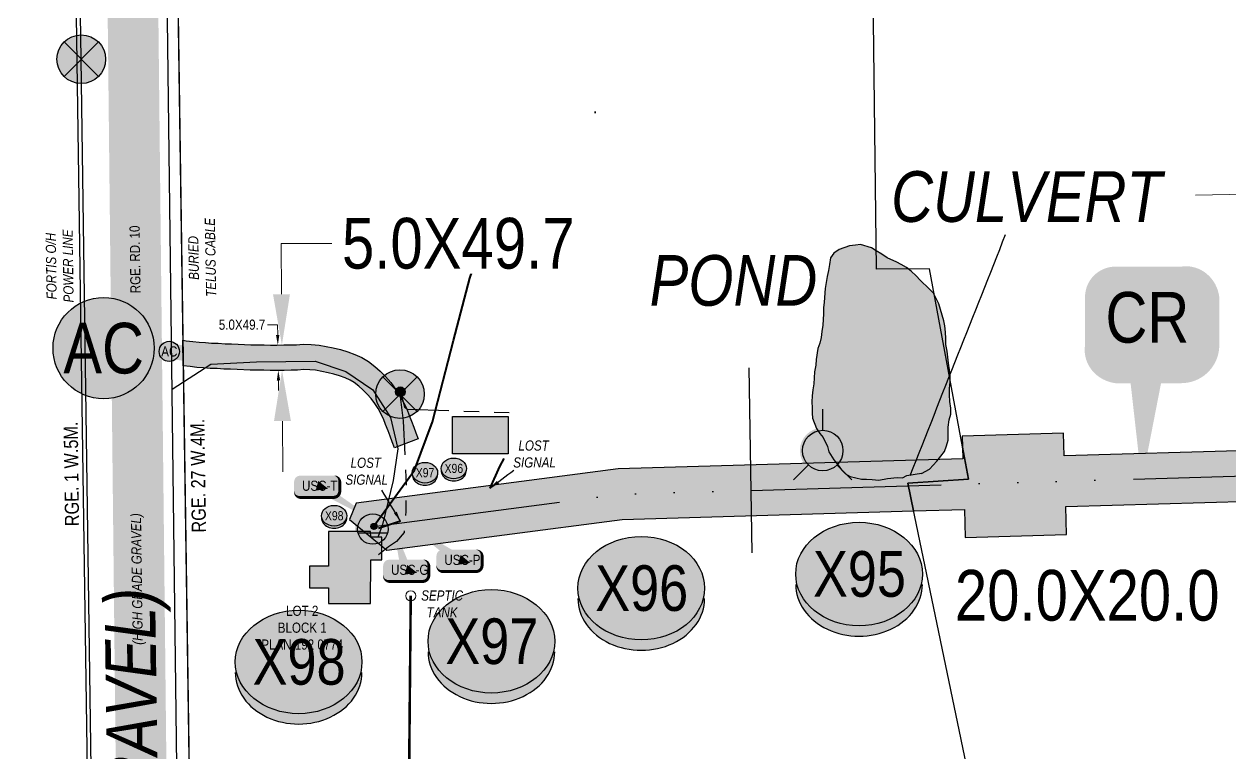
# Model space of a CAD drawing. Extents: x 57693 to 70573, y 5994359 to 6008381.
# Drawn here: x 65155.1 to 65392.9, y 5997169.3 to 5997313 of the extents above; entities that cross this region are included whole.
import ezdxf
from ezdxf.enums import TextEntityAlignment as Align

# ---------------------------------------------------------------- set-up
doc = ezdxf.new("R2010")
doc.units = 0
doc.header["$LTSCALE"] = 5
doc.header["$PDSIZE"] = -3
for name, pattern in [('COOP2', [10, 5, -1, 0, -1, 0, -1, 0, -1, 0, -1]), ('DASHDOT', [25.4, 12.7, -6.35, 0, -6.35]), ('POWERLINE5', [7.8, 2.4, -0.6, 0.6, -0.6, 0.6, -0.6, 2.4])]:
    doc.linetypes.add(name, pattern=pattern)
doc.layers.get('Defpoints').update_dxf_attribs({"color": 9})
for name, color, linetype in [('AS-FENCE', 48, 'foc-FENCE'), ('AS-POWER', 104, 'foc-POWER'), ('AS-POWER-EXISTING', 72, 'POWERLINE5'), ('AS-POWER-EXISTING-PP', 72, 'Continuous'), ('AS-POWER-EXISTING-PP-1000', 72, 'Continuous'), ('AS-POWER-T-1000', 104, 'Continuous'), ('AS-RESIDENCE', 14, 'Continuous'), ('AS-ROADS', 254, 'Continuous'), ('AS-SYMBOL', 7, 'Continuous'), ('AS-SYMBOL-1000', 7, 'Continuous'), ('AS-TELEPHONE', 224, 'foc-TEL'), ('AS-TELEPHONE-T-1000', 224, 'Continuous'), ('CG-NOTES', 7, 'Continuous'), ('CG-NOTES-1000', 7, 'Continuous'), ('D-TXT-1000', 6, 'Continuous'), ('L-ROAD-T-1000', 7, 'Continuous'), ('L-SEC', 7, 'Continuous'), ('L-TITLEDB', 4, 'Continuous'), ('L-TITLEDB-T-1000', 4, 'Continuous'), ('P-APEX RECON PAY ITEMS', 240, 'Continuous'), ('P-APEX RECON PAY ITEMS-1000', 240, 'Continuous'), ('P-APEX RECON-10m BUFFER', 51, 'COOP2'), ('P-APEX RECON-URBAN', 30, 'COOP2'), ('P-APEX RECON-WORK AREA', 104, 'Continuous'), ('P-CROSSINGS', 250, 'Continuous'), ('P-CROSSINGS-1000', 250, 'Continuous'), ('T-WATER', 160, 'Continuous'), ('T-WATER-H', 133, 'Continuous'), ('T-WATER-T', 170, 'Continuous')]:
    doc.layers.add(name, color=color, linetype=linetype)
for name, color, linetype, lineweight in [('AS-GENERAL', 48, 'Continuous', 18), ('AS-RECON EXISTING', 151, 'DASHDOT', 40), ('P-APEX RECON-TWS-T', 104, 'Continuous', 9), ('P-APEX RECON-TWS-T-1000', 104, 'Continuous', 9), ('T-TEXT', 48, 'Continuous', 18), ('T-TEXT-1000', 48, 'Continuous', 18)]:
    doc.layers.add(name, color=color, linetype=linetype, lineweight=lineweight)
for name, color, linetype, true_color in [('AS-RECON EXISTING-T-1000', 7, 'Continuous', 0x7abdff), ('AS-STRUCTURE-H', 7, 'Continuous', 0xa8a8a8), ('P-APEX RECON-TO BE DRILLED-H', 7, 'Continuous', 0xffafe1)]:
    doc.layers.add(name, color=color, linetype=linetype, true_color=true_color)
doc.layers.add('AS-STRUCTURE', color=7, linetype='Continuous', lineweight=30, true_color=0x595959)
doc.styles.add('1.8', font='ARIALN.TTF', dxfattribs={"height": 2})
doc.styles.add('175L', font='ARIALN.TTF', dxfattribs={"height": 10})
doc.styles.add('80', font='ARIALN.TTF', dxfattribs={"height": 10})
doc.styles.add('80CG', font='ARIALN.TTF', dxfattribs={"height": 10})
doc.styles.add('80L', font='ARIALN.TTF', dxfattribs={"height": 10})
doc.styles.add('80LS', font='ARIALNI.TTF', dxfattribs={"height": 10})
doc.styles.add('Crossing', font='ARIALN.TTF', dxfattribs={"height": 10})
doc.styles.add('foc-LtypeFont', font='ARIALN.TTF', dxfattribs={"height": 7.35})
doc.linetypes.add('foc-FENCE', pattern='A,10,-1,["X",foc-LtypeFont,S=0.2,R=0,X=-0.625,Y=-0.75],-1.24', length=12.24)
doc.linetypes.add('foc-POWER', pattern='A,6,-1,["P",foc-LtypeFont,S=0.2,R=0,X=-0.625,Y=-0.75],-1.24,4', length=12.24)
doc.linetypes.add('foc-POWER-NOLINE', pattern='A,0,-4,["P",foc-LtypeFont,S=0.2,R=0,X=-0.625,Y=-0.75],-8.24', length=12.24)
doc.linetypes.add('foc-TEL', pattern='A,2,-1,["T",foc-LtypeFont,S=0.2,R=0,X=-0.425,Y=-0.75],-1.24,8', length=12.24)
doc.dimstyles.new('Compass 1 000', dxfattribs={"dimtxt": 1.8, "dimasz": 2, "dimexe": 0.2, "dimexo": 0.0625, "dimgap": 0.5, "dimtad": 0, "dimtih": 1, "dimtoh": 1, "dimzin": 0, "dimdsep": 46, "dimtxsty": '1.8', "dimcen": 0.1, "dimse1": 1, "dimse2": 1, "dimclrd": 256, "dimclrt": 256, "dimaunit": 1, "dimadec": 4, "dimazin": 0, "dimtfac": 0.06, "dimtofl": 0, "dimtmove": 0, "dimatfit": 0, "dimfxl": 0.2, "dimtolj": 1, "dimtzin": 0, "dimlwd": -1, "dimarcsym": 0})
doc.dimstyles.new('Compass 5 000', dxfattribs={"dimscale": 5, "dimtxt": 9, "dimasz": 2, "dimexe": 0.2, "dimexo": 0.0625, "dimgap": 0.5, "dimtad": 0, "dimtih": 1, "dimtoh": 1, "dimzin": 0, "dimdsep": 46, "dimtxsty": '80CG', "dimcen": 0.1, "dimse1": 1, "dimse2": 1, "dimclrd": 256, "dimclrt": 256, "dimaunit": 1, "dimadec": 4, "dimazin": 0, "dimtfac": 0.06, "dimtofl": 0, "dimtmove": 0, "dimatfit": 1, "dimfxl": 0.2, "dimtolj": 1, "dimtzin": 0, "dimlwd": -1, "dimarcsym": 0})

# ---------------------------------------------------------------- blocks, each defined once
blk = doc.blocks.new('POWERPOLE')
h = blk.add_hatch(color=255)
edge = h.paths.add_edge_path()
edge.add_arc((0, 0), 0.96, 0, 360)
at = {"linetype": 'Continuous'}
for p, q in [((0.679, -0.679), (-0.679, 0.679)), ((-0.679, -0.679), (0.679, 0.679))]:
    blk.add_line(p, q, dxfattribs=at)
blk.add_circle((0, 0), 0.96, dxfattribs=at)
blk = doc.blocks.new('*U1187')
h = blk.add_hatch(color=255)
h.dxf.hatch_style = 1
edge = h.paths.add_edge_path()
edge.add_arc((0, 0), 9.99, 0, 360)
at = {"color": 170}
blk.add_circle((0, 0), 9.99, dxfattribs=at)
at = {"color": 170, "style": '175L'}
blk.add_text('AC', height=10, dxfattribs=at).set_placement((0, 0), align=Align.MIDDLE_CENTER)
blk = doc.blocks.new('*D2006')
at = {"layer": 'Defpoints', "color": 0, "transparency": 16777216}
for p in [(65406.09, 5997278.96), (65411.07, 5997279.8), (65411.08, 5997279.08)]:
    blk.add_point(p, dxfattribs=at)
at = {"layer": 'P-APEX RECON-TWS-T', "transparency": 16777216}
for p, q in [((65396.07, 5997279.46), (65386.08, 5997279.22)), ((65421.06, 5997280.04), (65431.06, 5997280.27))]:
    blk.add_line(p, q, dxfattribs=at)
for points in [[(65396.04, 5997281.12), (65396.11, 5997277.79), (65406.07, 5997279.69)], [(65421.03, 5997281.7), (65421.1, 5997278.37), (65411.07, 5997279.8)]]:
    blk.add_solid(points, dxfattribs=at)
at = {"layer": 'P-APEX RECON-TWS-T', "transparency": 16777216, "insert": (65459.19, 5997280.27), "char_height": 10, "attachment_point": 5, "style": '80CG'}
blk.add_mtext('\\A1;5.0X167.9', dxfattribs=at)
blk = doc.blocks.new('*U2008')
at = {"true_color": 0xffffa8}
h = blk.add_hatch(color=51, dxfattribs=at)
edge = h.paths.add_edge_path()
edge.add_line((-6.5, -11.5), (6.5, -11.5))
edge.add_arc((6.5, -5.5), 6, 270, 360)
edge.add_line((12.5, -5.5), (12.5, 4))
edge.add_arc((6.5, 4), 6, 0, 90)
edge.add_line((6.5, 10), (-6.5, 10))
edge.add_arc((-6.5, 4), 6, 90, 180)
edge.add_line((-12.5, 4), (-12.5, -5.5))
edge.add_arc((-6.5, -5.5), 6, 180, 270)
at = {"color": 240, "flags": 128}
blk.add_lwpolyline([(-6.5, -11.5, 3, 3, 0), (6.5, -11.5, 3, 3, 0.414214), (12.5, -5.5, 3, 3, 0), (12.5, 4, 3, 0, 0.414214), (6.5, 10, 0, 0, 0), (-6.5, 10, 0, 0, 0.414214), (-12.5, 4, 0, 0, 0), (-12.5, -5.5, 0, 3, 0.414214)], format="xyseb", close=True, dxfattribs=at)
for points in [[(-1.3, -32.55, 0, 10, 0), (0, 0, 5, 5, 0)], [(11.03, -3.01, 0, 10, 0), (0, 0, 5, 5, 0)]]:
    blk.add_lwpolyline(points, format="xyseb", dxfattribs=at)
at = {"color": 4, "style": '80'}
blk.add_attdef('OTHER_001', (-14.7, -5), '', height=10, dxfattribs=at)
blk = doc.blocks.new('WAT')
h = blk.add_hatch(color=255)
h.dxf.hatch_style = 1
edge = h.paths.add_edge_path()
edge.add_arc((0, 0), 0.9, 0, 360)
at = {"color": 170}
for p, q in [((0, 0.816), (0, 1.633)), ((-0.577, -0.577), (-1.155, -1.155)), ((0.577, -0.577), (1.155, -1.155))]:
    blk.add_line(p, q, dxfattribs=at)
blk.add_circle((0, 0), 0.8, dxfattribs=at)
blk = doc.blocks.new('*D2009')
at = {"layer": 'Defpoints', "color": 0, "transparency": 16777216}
for p in [(65205.44, 5997249.7), (65205.93, 5997249.7), (65205.48, 5997244.7)]:
    blk.add_point(p, dxfattribs=at)
at = {"layer": 'P-APEX RECON-TWS-T', "transparency": 16777216}
for p, q in [((65205.85, 5997259.7), (65205.77, 5997269.7)), ((65215.77, 5997269.7), (65205.77, 5997269.7)), ((65206.04, 5997234.71), (65206.12, 5997224.71))]:
    blk.add_line(p, q, dxfattribs=at)
for points in [[(65207.52, 5997259.71), (65204.18, 5997259.69), (65205.93, 5997249.7)], [(65207.71, 5997234.72), (65204.37, 5997234.69), (65205.96, 5997244.71)]]:
    blk.add_solid(points, dxfattribs=at)
at = {"layer": 'P-APEX RECON-TWS-T', "transparency": 16777216, "insert": (65240.71, 5997269.7), "char_height": 10, "attachment_point": 5, "style": '80CG', "bg_fill": 3, "box_fill_scale": 1.1, "bg_fill_color": 256, "bg_fill_true_color": 13158600, "bg_fill_transparency": 0}
blk.add_mtext('\\A1;5.0X49.7', dxfattribs=at)
blk = doc.blocks.new('*D2032')
at = {"layer": 'Defpoints', "color": 0, "transparency": 16777216}
for p in [(65205.03, 5997249.7), (65205.13, 5997249.7), (65205.12, 5997244.7)]:
    blk.add_point(p, dxfattribs=at)
at = {"layer": 'P-APEX RECON-TWS-T-1000', "transparency": 16777216}
for p, q in [((65205.06, 5997253.7), (65203.06, 5997253.7)), ((65205.1, 5997251.7), (65205.06, 5997253.7)), ((65205.25, 5997242.7), (65205.29, 5997240.7))]:
    blk.add_line(p, q, dxfattribs=at)
for points in [[(65205.43, 5997251.7), (65204.76, 5997251.69), (65205.13, 5997249.7)], [(65205.59, 5997242.71), (65204.92, 5997242.69), (65205.22, 5997244.7)]]:
    blk.add_solid(points, dxfattribs=at)
at = {"layer": 'P-APEX RECON-TWS-T-1000', "transparency": 16777216, "insert": (65198.07, 5997253.7), "char_height": 2, "attachment_point": 5, "style": '1.8'}
blk.add_mtext('\\A1;5.0X49.7', dxfattribs=at)
blk = doc.blocks.new('*U2034')
at = {"true_color": 0xffffa8}
h = blk.add_hatch(color=51, dxfattribs=at)
edge = h.paths.add_edge_path()
edge.add_line((-16.5, -11.5), (16.5, -11.5))
edge.add_arc((16.5, -5.5), 6, 270, 360)
edge.add_line((22.5, -5.5), (22.5, 4))
edge.add_arc((16.5, 4), 6, 0, 90)
edge.add_line((16.5, 10), (-16.5, 10))
edge.add_arc((-16.5, 4), 6, 90, 180)
edge.add_line((-22.5, 4), (-22.5, -5.5))
edge.add_arc((-16.5, -5.5), 6, 180, 270)
at = {"color": 240, "flags": 128}
for points in [[(-13.1, 45.3, 0, 10, 0), (0, 0, 5, 5, 0)], [(11, -3, 0, 10, 0), (0, 0, 5, 5, 0)]]:
    blk.add_lwpolyline(points, format="xyseb", dxfattribs=at)
blk.add_lwpolyline([(-16.5, -11.5, 3, 3, 0), (16.5, -11.5, 3, 3, 0.414214), (22.5, -5.5, 3, 3, 0), (22.5, 4, 3, 0, 0.414214), (16.5, 10, 0, 0, 0), (-16.5, 10, 0, 0, 0.414214), (-22.5, 4, 0, 0, 0), (-22.5, -5.5, 0, 3, 0.414214)], format="xyseb", close=True, dxfattribs=at)
at = {"color": 4, "style": '80'}
blk.add_attdef('OTHER_001', (-14.7, -5), '', height=10, dxfattribs=at)
blk = doc.blocks.new('*U2033')
at = {"true_color": 0xffffa8}
h = blk.add_hatch(color=51, dxfattribs=at)
edge = h.paths.add_edge_path()
edge.add_line((-16.5, -11.5), (16.5, -11.5))
edge.add_arc((16.5, -5.5), 6, 270, 360)
edge.add_line((22.5, -5.5), (22.5, 4))
edge.add_arc((16.5, 4), 6, 0, 90)
edge.add_line((16.5, 10), (-16.5, 10))
edge.add_arc((-16.5, 4), 6, 90, 180)
edge.add_line((-22.5, 4), (-22.5, -5.5))
edge.add_arc((-16.5, -5.5), 6, 180, 270)
at = {"color": 240, "flags": 128}
for points in [[(-53.8, 37.2, 0, 10, 0), (0, 0, 5, 5, 0)], [(11, -3, 0, 10, 0), (0, 0, 5, 5, 0)]]:
    blk.add_lwpolyline(points, format="xyseb", dxfattribs=at)
blk.add_lwpolyline([(-16.5, -11.5, 3, 3, 0), (16.5, -11.5, 3, 3, 0.414214), (22.5, -5.5, 3, 3, 0), (22.5, 4, 3, 0, 0.414214), (16.5, 10, 0, 0, 0), (-16.5, 10, 0, 0, 0.414214), (-22.5, 4, 0, 0, 0), (-22.5, -5.5, 0, 3, 0.414214)], format="xyseb", close=True, dxfattribs=at)
at = {"color": 4, "style": '80'}
blk.add_attdef('OTHER_001', (-14.7, -5), '', height=10, dxfattribs=at)
blk = doc.blocks.new('*U2035')
at = {"true_color": 0xffffa8}
h = blk.add_hatch(color=51, dxfattribs=at)
edge = h.paths.add_edge_path()
edge.add_line((-16.5, -11.5), (16.5, -11.5))
edge.add_arc((16.5, -5.5), 6, 270, 360)
edge.add_line((22.5, -5.5), (22.5, 4))
edge.add_arc((16.5, 4), 6, 0, 90)
edge.add_line((16.5, 10), (-16.5, 10))
edge.add_arc((-16.5, 4), 6, 90, 180)
edge.add_line((-22.5, 4), (-22.5, -5.5))
edge.add_arc((-16.5, -5.5), 6, 180, 270)
at = {"color": 240, "flags": 128}
blk.add_lwpolyline([(-16.5, -11.5, 3, 3, 0), (16.5, -11.5, 3, 3, 0.414214), (22.5, -5.5, 3, 3, 0), (22.5, 4, 3, 0, 0.414214), (16.5, 10, 0, 0, 0), (-16.5, 10, 0, 0, 0.414214), (-22.5, 4, 0, 0, 0), (-22.5, -5.5, 0, 3, 0.414214)], format="xyseb", close=True, dxfattribs=at)
for points in [[(64.3, -39, 0, 10, 0), (0, 0, 5, 5, 0)], [(11, -3, 0, 10, 0), (0, 0, 5, 5, 0)]]:
    blk.add_lwpolyline(points, format="xyseb", dxfattribs=at)
at = {"color": 4, "style": '80'}
blk.add_attdef('OTHER_001', (-14.7, -5), '', height=10, dxfattribs=at)
blk = doc.blocks.new('RISER')
h = blk.add_hatch(color=255)
h.dxf.hatch_style = 1
edge = h.paths.add_edge_path()
edge.add_arc((0, 0), 0.7, 0, 360)
blk.add_hatch(color=13).paths.add_polyline_path([(0.581, -0.15), (-0.581, -0.15, 0.774597)])
at = {"color": 13}
blk.add_line((-0.581, -0.15), (0.581, -0.15), dxfattribs=at)
blk.add_circle((0, 0), 0.6, dxfattribs=at)
blk = doc.blocks.new('xing2')
h = blk.add_hatch(color=50)
h.dxf.hatch_style = 1
edge = h.paths.add_edge_path()
edge.add_ellipse((0, 0), major_axis=(-12.5, 0), ratio=0.816297, start_angle=0, end_angle=360)
h = blk.add_hatch(color=250)
h.dxf.hatch_style = 1
edge = h.paths.add_edge_path()
edge.add_ellipse((0, -2.05), major_axis=(-12.5, 0), ratio=0.816297, start_angle=0, end_angle=180)
edge.add_line((12.5, -2.05), (12.5, 0))
edge.add_ellipse((0, 0), major_axis=(-12.5, 0), ratio=0.816297, start_angle=0, end_angle=180, ccw=False)
edge.add_line((-12.5, 0), (-12.5, -2.05))
at = {"color": 250}
blk.add_ellipse((0, 0), major_axis=(-12.5, 0), ratio=0.816297, dxfattribs=at)
blk.add_ellipse((0, -2.05), major_axis=(-12.5, 0), ratio=0.816297, start_param=0, end_param=3.141593, dxfattribs=at)
at = {"color": 250, "style": 'Crossing'}
blk.add_attdef('CROSSING', text='', height=9, dxfattribs=at).set_placement((0.09, 0.02), align=Align.MIDDLE_CENTER)
at = {"color": 250, "style": 'Crossing', "flags": 1}
for tag, p in [('OWNER', (0.09, -12.49)), ('DESCRIPTION', (0.09, -25.77)), ('LOCATION', (0.09, -39.3)), ('DWG_REF', (0.09, -52.84))]:
    blk.add_attdef(tag, text='', height=9, dxfattribs=at).set_placement(p, align=Align.MIDDLE_CENTER)

msp = doc.modelspace()

# ---------------------------------------------------------------- hatches: boundary and pattern name
at = {"layer": 'AS-STRUCTURE-H'}
h = msp.add_hatch(color=256, dxfattribs=at)
h.dxf.hatch_style = 1
h.paths.add_polyline_path([(65239.58, 5997235.588), (65250.546, 5997235.588), (65250.546, 5997228.242), (65239.58, 5997228.242)])
h = msp.add_hatch(color=256, dxfattribs=at)
h.dxf.hatch_style = 1
h.paths.add_polyline_path([(65223.395, 5997212.92), (65215.104, 5997212.92), (65215.104, 5997206.096), (65211.385, 5997206.096), (65211.385, 5997201.832), (65215.104, 5997201.832), (65215.104, 5997198.725), (65223.395, 5997198.725), (65223.463, 5997207.315), (65225.65, 5997207.315), (65225.65, 5997211.82), (65223.463, 5997211.82)])
at = {"layer": 'P-APEX RECON-10m BUFFER'}
h = msp.add_hatch(color=256, dxfattribs=at)
h.dxf.hatch_style = 1
h.paths.add_polyline_path([(65330.483, 5997216.982), (65340.529, 5997217.278), (65340.692, 5997211.75), (65360.668, 5997212.338), (65360.505, 5997217.864), (65397.101, 5997218.937), (65397.257, 5997213.626), (65417.234, 5997214.214), (65416.646, 5997234.19), (65412.13, 5997234.057), (65408.231, 5997401.823), (65411.422, 5997406.435), (65394.967, 5997417.835), (65391.771, 5997413.226), (65277.005, 5997424.35), (65277.601, 5997425.13), (65261.719, 5997437.261), (65249.588, 5997421.38), (65251.919, 5997419.599), (65244.451, 5997409.823), (65241.117, 5997407.763), (65229.375, 5997391.595), (65229.334, 5997390.034), (65215.478, 5997371.895), (65184.624, 5997371.405), (65184.77, 5997361.413), (65215.634, 5997361.903), (65208.935, 5997357.506), (65198.087, 5997354.059), (65184.882, 5997353.683), (65184.955, 5997348.687), (65198.931, 5997349.084), (65211.103, 5997352.953), (65228.972, 5997364.681), (65233.938, 5997374.848), (65234.066, 5997379.767), (65259.86, 5997413.533), (65265.469, 5997409.248), (65269.865, 5997415.002), (65385.246, 5997403.819), (65383.605, 5997401.452), (65400.077, 5997390.04), (65403.396, 5997394.836), (65407.135, 5997233.91), (65396.669, 5997233.602), (65396.807, 5997228.925), (65360.211, 5997227.852), (65360.08, 5997232.314), (65340.104, 5997231.726), (65340.167, 5997229.572), (65341.341, 5997223.217), (65329.341, 5997222.46)])
h = msp.add_hatch(color=256, dxfattribs=at)
h.dxf.hatch_style = 1
h.paths.add_polyline_path([(65228.162, 5997229.42), (65227.708, 5997230.598), (65227.288, 5997231.7), (65226.864, 5997232.806), (65226.347, 5997234.059), (65225.974, 5997235.156), (65224.892, 5997237.201), (65224.242, 5997238.192), (65223.548, 5997239.166), (65222.739, 5997240.032), (65221.908, 5997240.88), (65221.093, 5997241.593), (65220.193, 5997242.295), (65219.381, 5997242.771), (65218.44, 5997243.201), (65217.315, 5997243.608), (65216.169, 5997243.98), (65215.025, 5997244.243), (65212.56, 5997244.72), (65211.459, 5997244.83), (65210.282, 5997244.842), (65208.99, 5997244.743), (65207.769, 5997244.736), (65206.359, 5997244.708), (65205.023, 5997244.698), (65203.609, 5997244.673), (65202.342, 5997244.738), (65201.097, 5997244.721), (65199.68, 5997244.717), (65197.078, 5997244.854), (65195.782, 5997244.913), (65194.448, 5997244.958), (65193.173, 5997245.056), (65191.813, 5997245.054), (65190.457, 5997245.191), (65189.153, 5997245.272), (65187.821, 5997245.44), (65186.455, 5997245.58), (65186.382, 5997250.648), (65187.046, 5997250.542), (65188.388, 5997250.404), (65189.621, 5997250.249), (65190.863, 5997250.172), (65192.061, 5997250.051), (65193.361, 5997250.052), (65194.723, 5997249.948), (65195.981, 5997249.906), (65197.324, 5997249.844), (65199.805, 5997249.714), (65201.055, 5997249.717), (65202.435, 5997249.736), (65203.694, 5997249.672), (65204.96, 5997249.694), (65206.29, 5997249.704), (65207.706, 5997249.732), (65208.785, 5997249.738), (65210.117, 5997249.84), (65211.732, 5997249.823), (65213.283, 5997249.67), (65216.059, 5997249.132), (65217.503, 5997248.8), (65218.937, 5997248.335), (65220.33, 5997247.831), (65221.688, 5997247.21), (65223.006, 5997246.438), (65224.277, 5997245.445), (65225.341, 5997244.514), (65226.349, 5997243.487), (65227.425, 5997242.335), (65228.366, 5997241.014), (65229.199, 5997239.746), (65230.577, 5997237.141), (65231.027, 5997235.817), (65231.506, 5997234.653), (65231.955, 5997233.485), (65232.373, 5997232.387), (65232.824, 5997231.218)])
h = msp.add_hatch(color=256, dxfattribs=at)
h.dxf.hatch_style = 1
h.paths.add_polyline_path([(65340.167, 5997229.572), (65340.235, 5997227.266), (65272.243, 5997225.263), (65220.566, 5997218.516), (65219.244, 5997215.316), (65226.595, 5997209.226), (65273.039, 5997215.29), (65330.483, 5997216.982), (65329.341, 5997222.46), (65341.341, 5997223.217)])
at = {"layer": 'P-APEX RECON-TO BE DRILLED-H'}
h = msp.add_hatch(color=256, dxfattribs=at)
h.dxf.hatch_style = 1
h.paths.add_polyline_path([(65344.58, 5997222.396), (65344.727, 5997217.402), (65273.039, 5997215.29), (65226.595, 5997209.226), (65219.244, 5997215.316), (65220.566, 5997218.516), (65272.243, 5997225.263), (65344.432, 5997227.39)])
at = {"layer": 'T-WATER-H'}
h = msp.add_hatch(color=256, dxfattribs=at)
h.dxf.hatch_style = 1
h.paths.add_polyline_path([(65329.207, 5997223.998), (65332.082, 5997224.404), (65332.084, 5997224.366), (65333.622, 5997225.194), (65335.103, 5997226.81), (65335.909, 5997227.761), (65336.582, 5997228.72), (65337.014, 5997229.85), (65337.337, 5997230.922), (65337.347, 5997233.495), (65337.494, 5997234.918), (65337.822, 5997236.041), (65337.863, 5997237.249), (65337.68, 5997238.554), (65337.603, 5997239.855), (65337.591, 5997241.153), (65337.7, 5997242.409), (65337.695, 5997243.603), (65337.614, 5997244.81), (65337.406, 5997246.093), (65337.103, 5997248.509), (65336.888, 5997249.802), (65336.851, 5997251.005), (65336.834, 5997252.248), (65336.672, 5997253.451), (65336.494, 5997254.493), (65336.132, 5997255.609), (65335.827, 5997256.727), (65335.459, 5997257.839), (65334.955, 5997258.842), (65334.409, 5997259.926), (65333.581, 5997260.776), (65331.817, 5997262.466), (65331.006, 5997263.355), (65330.058, 5997264.247), (65329.124, 5997264.981), (65328.082, 5997265.602), (65327.182, 5997266.055), (65325.298, 5997266.896), (65324.234, 5997267.646), (65323.157, 5997268.301), (65322.178, 5997268.854), (65320.057, 5997269.504), (65319.064, 5997269.379), (65317.855, 5997269.235), (65315.863, 5997268.541), (65314.749, 5997267.825), (65314.149, 5997266.9), (65313.92, 5997265.588), (65313.704, 5997264.421), (65313.435, 5997263.211), (65313.238, 5997262.044), (65313.052, 5997260.828), (65312.889, 5997258.166), (65312.719, 5997257.015), (65312.741, 5997255.862), (65312.689, 5997254.75), (65312.601, 5997253.611), (65312.404, 5997252.384), (65312.289, 5997251.206), (65312.003, 5997250.051), (65311.598, 5997248.982), (65311.29, 5997246.862), (65311.21, 5997245.72), (65310.961, 5997244.422), (65310.906, 5997243.22), (65310.837, 5997242.043), (65310.639, 5997240.842), (65310.505, 5997239.667), (65310.418, 5997238.505), (65310.491, 5997237.318), (65310.478, 5997236.26), (65310.585, 5997235.253), (65311.338, 5997233.218), (65312.04, 5997232.247), (65312.704, 5997231.466), (65313.561, 5997229.675), (65313.789, 5997228.618), (65314.778, 5997227.08), (65315.65, 5997225.978), (65316.281, 5997225.111), (65317.054, 5997224.3), (65317.981, 5997223.763), (65320.22, 5997223.216), (65321.231, 5997223.219), (65322.355, 5997223.165), (65323.64, 5997223.065), (65325.39, 5997223.366), (65327.283, 5997223.584), (65328.341, 5997223.498)])

# ---------------------------------------------------------------- linework, layer by layer
at = {"layer": 'AS-FENCE'}
msp.add_line((65298.694, 5997208.743), (65298.079, 5997245.171), dxfattribs=at)
at = {"layer": 'AS-GENERAL', "flags": 128}
for points, const_width in [([(65328.647, 5997224.033), (65330.124, 5997218.019)], 2), ([(65230.85, 5997146.74), (65231.34, 5997200.25)], 0.5)]:
    msp.add_lwpolyline(points, dxfattribs=dict(at, const_width=const_width))
at = {"layer": 'AS-GENERAL'}
msp.add_circle((65231.34, 5997200.25), 0.999, dxfattribs=at)
at = {"layer": 'AS-POWER', "flags": 128}
msp.add_lwpolyline([(65178.289, 5996458.059), (65166.362, 5997306.064), (65165.285, 5997375.682)], dxfattribs=at)
at = {"layer": 'AS-POWER-EXISTING', "flags": 128}
for points in [[(65229.29, 5997240.485), (65230.082, 5997237.518), (65230.662, 5997237.029), (65250.73, 5997236.367)], [(65229.22, 5997240.013), (65229.833, 5997234.772), (65230.431, 5997222.17), (65230.347, 5997216.901), (65230.02, 5997212.755), (65228.53, 5997210.956), (65226.98, 5997209.889), (65224.978, 5997208.345)]]:
    msp.add_lwpolyline(points, dxfattribs=at)
at = {"layer": 'AS-RECON EXISTING', "color": 240, "linetype": 'Continuous'}
msp.add_line((65229.321, 5997214.934), (65225, 5997213.486), dxfattribs=at)
at = {"layer": 'AS-RECON EXISTING', "flags": 128}
msp.add_lwpolyline([(65223.771, 5997213.661), (65232.112, 5997225.054), (65235.64, 5997234.532), (65239.801, 5997250.6), (65242.992, 5997262.861), (65245.663, 5997270.655), (65250.179, 5997278.154), (65255.523, 5997284.073), (65264.337, 5997292.11), (65271.446, 5997299.54), (65276.654, 5997305.565), (65281.795, 5997312.488), (65283.498, 5997317.668), (65284.528, 5997327.706), (65287.265, 5997342.545), (65290.517, 5997355.428), (65295.153, 5997372.703), (65298.176, 5997381.001), (65301.486, 5997389.43), (65302.907, 5997395.467), (65303.81, 5997401.306), (65304.814, 5997406.42), (65306.039, 5997409.447), (65309.063, 5997409.311), (65325.809, 5997407.859), (65353.227, 5997405.476), (65378.058, 5997403.75), (65389.256, 5997403.116), (65393.225, 5997403.109), (65396.772, 5997404.037), (65397.946, 5997404.307)], dxfattribs=at)
at = {"layer": 'AS-RECON EXISTING', "color": 240, "flags": 128}
msp.add_lwpolyline([(65249.712, 5997227.325), (65248.856, 5997225.726), (65246.926, 5997221.462)], dxfattribs=at)
at = {"layer": 'AS-RESIDENCE', "flags": 128}
msp.add_lwpolyline([(65223.395, 5997212.92), (65215.104, 5997212.92), (65215.104, 5997206.096), (65211.385, 5997206.096), (65211.385, 5997201.832), (65215.104, 5997201.832), (65215.104, 5997198.725), (65223.395, 5997198.725), (65223.463, 5997207.315), (65225.65, 5997207.315), (65225.65, 5997211.82), (65223.463, 5997211.82)], close=True, dxfattribs=at)
at = {"layer": 'AS-ROADS', "flags": 128}
for points, const_width in [([(65173.004, 5997542.398), (65174.65, 5997493.519), (65180.885, 5996913.159), (65188.226, 5996337.611), (65200.055, 5995574.515), (65207.035, 5995169.985), (65207.035, 5995098.464), (65208.256, 5995051.621), (65209.964, 5994976.379), (65213.076, 5994623.323), (65218.919, 5994371.43)], 9.993), ([(65176.257, 5997249.648), (65185.407, 5997248.273), (65186.722, 5997248.063), (65188.105, 5997247.922), (65189.387, 5997247.761), (65190.66, 5997247.681), (65191.937, 5997247.552), (65193.267, 5997247.554), (65194.585, 5997247.453), (65195.882, 5997247.409), (65197.201, 5997247.349), (65199.742, 5997247.215), (65201.076, 5997247.219), (65202.388, 5997247.237), (65203.651, 5997247.172), (65204.992, 5997247.196), (65206.324, 5997247.206), (65207.738, 5997247.234), (65208.887, 5997247.241), (65210.199, 5997247.341), (65211.596, 5997247.327), (65212.921, 5997247.195), (65215.542, 5997246.688), (65216.836, 5997246.39), (65218.126, 5997245.971), (65219.385, 5997245.516), (65220.534, 5997244.991), (65221.599, 5997244.367), (65222.685, 5997243.519), (65223.625, 5997242.697), (65224.544, 5997241.76), (65225.486, 5997240.751), (65226.304, 5997239.603), (65227.045, 5997238.473), (65228.275, 5997236.149), (65228.687, 5997234.938), (65229.185, 5997233.73), (65229.621, 5997232.592), (65230.041, 5997231.492), (65230.493, 5997230.319)], 2.998)]:
    msp.add_lwpolyline(points, dxfattribs=dict(at, const_width=const_width))
at = {"layer": 'AS-STRUCTURE'}
msp.add_lwpolyline([(65239.58, 5997235.588), (65250.546, 5997235.588), (65250.546, 5997228.242), (65239.58, 5997228.242)], close=True, dxfattribs=at)
at = {"layer": 'AS-TELEPHONE', "flags": 128}
for points in [[(65155.092, 5996451.196), (65157.316, 5996450.448), (65160.836, 5996450.178), (65166.81, 5996450.594), (65170.438, 5996450.229), (65180.683, 5996450.324), (65183.646, 5996450), (65192.156, 5996451.563), (65193.076, 5996452.634), (65193.483, 5996454.053), (65193.825, 5996456.857), (65194.053, 5996462.321), (65193.924, 5996467.591), (65182.972, 5997345.424), (65183.43, 5997349.241), (65183.814, 5997355.855), (65184.103, 5997365.658), (65183.729, 5997375.916), (65183.604, 5997380.142), (65183.484, 5997383.727), (65184.482, 5997385.823), (65185.065, 5997386.529), (65182.286, 5997386.726), (65182.11, 5997387.029), (65182.029, 5997389.329), (65181.729, 5997398.963), (65179.661, 5997707.559)], [(65184.276, 5997240.97), (65191.895, 5997245.957), (65200.908, 5997246.382), (65212.507, 5997246.493), (65218.526, 5997244.447), (65223.873, 5997240.858), (65227.356, 5997235.396), (65228.799, 5997229.206), (65227.858, 5997223.005), (65225.759, 5997214.315), (65224.896, 5997211.928)]]:
    msp.add_lwpolyline(points, dxfattribs=at)
at = {"layer": 'L-SEC', "flags": 128}
for points in [[(65159.629, 5997707.275), (65171.257, 5996908.289)], [(65179.732, 5997707.568), (65191.36, 5996908.582)]]:
    msp.add_lwpolyline(points, dxfattribs=at)
at = {"layer": 'L-TITLEDB'}
msp.add_lwpolyline([(65189.226, 5997055.211), (65239.121, 5997055.8), (65339.219, 5997056.982), (65358.896, 5997080.616), (65329.341, 5997222.46), (65341.341, 5997223.217), (65333.669, 5997264.751), (65323.195, 5997264.629), (65322.168, 5997351.625), (65258.85, 5997336.914), (65234.234, 5997339.35), (65185.02, 5997344.22)], close=True, dxfattribs=at)
at = {"layer": 'P-APEX RECON-URBAN', "ltscale": 1.5, "flags": 128}
msp.add_lwpolyline([(65223.862, 5997213.408), (65224.08, 5997213.936), (65272.641, 5997220.277), (65344.58, 5997222.396), (65406.87, 5997224.222)], dxfattribs=at)
at = {"layer": 'P-APEX RECON-WORK AREA', "flags": 128}
for points in [[(65228.162, 5997229.42), (65227.708, 5997230.598), (65227.288, 5997231.7), (65226.864, 5997232.806), (65226.347, 5997234.059), (65225.974, 5997235.156), (65224.892, 5997237.201), (65224.242, 5997238.192), (65223.548, 5997239.166), (65222.739, 5997240.032), (65221.908, 5997240.88), (65221.093, 5997241.593), (65220.193, 5997242.295), (65219.381, 5997242.771), (65218.44, 5997243.201), (65217.315, 5997243.608), (65216.169, 5997243.98), (65215.025, 5997244.243), (65212.56, 5997244.72), (65211.459, 5997244.83), (65210.282, 5997244.842), (65208.99, 5997244.743), (65207.769, 5997244.736), (65206.359, 5997244.708), (65205.023, 5997244.698), (65203.609, 5997244.673), (65202.342, 5997244.738), (65201.097, 5997244.721), (65199.68, 5997244.717), (65197.078, 5997244.854), (65195.782, 5997244.913), (65194.448, 5997244.958), (65193.173, 5997245.056), (65191.813, 5997245.054), (65190.457, 5997245.191), (65189.153, 5997245.272), (65187.821, 5997245.44), (65186.455, 5997245.58), (65186.382, 5997250.648), (65187.046, 5997250.542), (65188.388, 5997250.404), (65189.621, 5997250.249), (65190.863, 5997250.172), (65192.061, 5997250.051), (65193.361, 5997250.052), (65194.723, 5997249.948), (65195.981, 5997249.906), (65197.324, 5997249.844), (65199.805, 5997249.714), (65201.055, 5997249.717), (65202.435, 5997249.736), (65203.694, 5997249.672), (65204.96, 5997249.694), (65206.29, 5997249.704), (65207.706, 5997249.732), (65208.785, 5997249.738), (65210.117, 5997249.84), (65211.732, 5997249.823), (65213.283, 5997249.67), (65216.059, 5997249.132), (65217.503, 5997248.8), (65218.937, 5997248.335), (65220.33, 5997247.831), (65221.688, 5997247.21), (65223.006, 5997246.438), (65224.277, 5997245.445), (65225.341, 5997244.514), (65226.349, 5997243.487), (65227.425, 5997242.335), (65228.366, 5997241.014), (65229.199, 5997239.746), (65230.577, 5997237.141), (65231.027, 5997235.817), (65231.506, 5997234.653), (65231.955, 5997233.485), (65232.373, 5997232.387), (65232.824, 5997231.218)], [(65340.167, 5997229.572), (65340.235, 5997227.266), (65272.243, 5997225.263), (65220.566, 5997218.516), (65219.244, 5997215.316), (65226.595, 5997209.226), (65273.039, 5997215.29), (65330.483, 5997216.982), (65329.341, 5997222.46), (65341.341, 5997223.217)]]:
    msp.add_lwpolyline(points, close=True, dxfattribs=at)
msp.add_lwpolyline([(65396.807, 5997228.925), (65360.211, 5997227.852), (65360.08, 5997232.314), (65340.104, 5997231.726), (65340.167, 5997229.572), (65341.341, 5997223.217), (65329.341, 5997222.46), (65330.483, 5997216.982), (65340.529, 5997217.278), (65340.692, 5997211.75), (65360.668, 5997212.338), (65360.505, 5997217.864), (65397.101, 5997218.937)], dxfattribs=at)
at = {"layer": 'T-WATER', "flags": 128}
msp.add_lwpolyline([(65329.207, 5997223.998), (65332.082, 5997224.404), (65332.084, 5997224.366), (65333.622, 5997225.194), (65335.103, 5997226.81), (65335.909, 5997227.761), (65336.582, 5997228.72), (65337.014, 5997229.85), (65337.337, 5997230.922), (65337.347, 5997233.495), (65337.494, 5997234.918), (65337.822, 5997236.041), (65337.863, 5997237.249), (65337.68, 5997238.554), (65337.603, 5997239.855), (65337.591, 5997241.153), (65337.7, 5997242.409), (65337.695, 5997243.603), (65337.614, 5997244.81), (65337.406, 5997246.093), (65337.103, 5997248.509), (65336.888, 5997249.802), (65336.851, 5997251.005), (65336.834, 5997252.248), (65336.672, 5997253.451), (65336.494, 5997254.493), (65336.132, 5997255.609), (65335.827, 5997256.727), (65335.459, 5997257.839), (65334.955, 5997258.842), (65334.409, 5997259.926), (65333.581, 5997260.776), (65331.817, 5997262.466), (65331.006, 5997263.355), (65330.058, 5997264.247), (65329.124, 5997264.981), (65328.082, 5997265.602), (65327.182, 5997266.055), (65325.298, 5997266.896), (65324.234, 5997267.646), (65323.157, 5997268.301), (65322.178, 5997268.854), (65320.057, 5997269.504), (65319.064, 5997269.379), (65317.855, 5997269.235), (65315.863, 5997268.541), (65314.749, 5997267.825), (65314.149, 5997266.9), (65313.92, 5997265.588), (65313.704, 5997264.421), (65313.435, 5997263.211), (65313.238, 5997262.044), (65313.052, 5997260.828), (65312.889, 5997258.166), (65312.719, 5997257.015), (65312.741, 5997255.862), (65312.689, 5997254.75), (65312.601, 5997253.611), (65312.404, 5997252.384), (65312.289, 5997251.206), (65312.003, 5997250.051), (65311.598, 5997248.982), (65311.29, 5997246.862), (65311.21, 5997245.72), (65310.961, 5997244.422), (65310.906, 5997243.22), (65310.837, 5997242.043), (65310.639, 5997240.842), (65310.505, 5997239.667), (65310.418, 5997238.505), (65310.491, 5997237.318), (65310.478, 5997236.26), (65310.585, 5997235.253), (65311.338, 5997233.218), (65312.04, 5997232.247), (65312.704, 5997231.466), (65313.561, 5997229.675), (65313.789, 5997228.618), (65314.778, 5997227.08), (65315.65, 5997225.978), (65316.281, 5997225.111), (65317.054, 5997224.3), (65317.981, 5997223.763), (65320.22, 5997223.216), (65321.231, 5997223.219), (65322.355, 5997223.165), (65323.64, 5997223.065), (65325.39, 5997223.366), (65327.283, 5997223.584), (65328.341, 5997223.498), (65329.207, 5997223.998)], dxfattribs=at)

# ---------------------------------------------------------------- block references
at = {"layer": 'AS-POWER-EXISTING-PP', "xscale": 4.999999999999973, "yscale": 4.999999999999973, "zscale": 4.999999999999973}
msp.add_blockref('POWERPOLE', (65166.362, 5997306.064), dxfattribs=at)
at = {"layer": 'AS-SYMBOL', "xscale": 4.996261984999982, "yscale": 4.996261984999982, "zscale": 4.996261984999982}
msp.add_blockref('RISER', (65223.862, 5997213.408), dxfattribs=at)
at = {"layer": 'AS-SYMBOL-1000', "xscale": 0.9985053529102428, "yscale": 0.9985053529102428, "zscale": 0.9985053529102428}
msp.add_blockref('RISER', (65224.08, 5997213.936), dxfattribs=at)
at = {"layer": 'CG-NOTES', "xscale": 0.999252397, "yscale": 0.999252397, "zscale": 0.999252397}
msp.add_blockref('*U1187', (65170.771, 5997249.082), dxfattribs=at)
at = {"layer": 'CG-NOTES-1000', "xscale": 0.1998504793999991, "yscale": 0.1998504793999991, "zscale": 0.1998504793999991}
msp.add_blockref('*U1187', (65183.728, 5997248.439), dxfattribs=at)
at = {"layer": 'P-APEX RECON PAY ITEMS'}
ref = msp.add_blockref('*U2008', (65376.81, 5997255.166), dxfattribs=dict(at, xscale=0.999252397, yscale=0.999252397, zscale=0.999252397))
ref.add_attrib('OTHER_001', 'CR', (65368.355, 5997250.167), dxfattribs={"layer": '0', "color": 4, "height": 9.9925, "style": '80'})
at = {"layer": 'P-APEX RECON PAY ITEMS-1000', "xscale": 0.1998504793999991, "yscale": 0.1998504793999991, "zscale": 0.1998504793999991}
for name, p, values in [('*U2034', (65230.398, 5997205.383), {'OTHER_001': 'USC-G'}), ('*U2033', (65240.908, 5997207.331), {'OTHER_001': 'USC-P'})]:
    msp.add_blockref(name, p, dxfattribs=at).add_auto_attribs(values)
at = {"layer": 'P-CROSSINGS', "xscale": 0.999252397, "yscale": 0.999252397, "zscale": 0.999252397}
for p, values in [((65319.75, 5997204.539), {'CROSSING': 'X95'}), ((65276.801, 5997201.752), {'CROSSING': 'X96'}), ((65247.242, 5997191.273), {'CROSSING': 'X97'}), ((65209.235, 5997187.2), {'CROSSING': 'X98'})]:
    msp.add_blockref('xing2', p, dxfattribs=at).add_auto_attribs(values)
at = {"layer": 'P-CROSSINGS-1000', "xscale": 0.1998504793999991, "yscale": 0.1998504793999991, "zscale": 0.1998504793999991}
msp.add_blockref('xing2', (65216.228, 5997216.032), dxfattribs=at).add_auto_attribs({'CROSSING': 'X98'})
at = {"layer": 'T-WATER-T', "xscale": 4.996261984999983, "yscale": 4.996261984999983, "zscale": 4.996261984999983}
msp.add_blockref('WAT', (65312.58, 5997228.88), dxfattribs=at)

# ---------------------------------------------------------------- texts
at = {"layer": 'AS-POWER-T-1000', "linetype": 'foc-POWER-NOLINE', "insert": (65159.531, 5997257.954), "char_height": 2.0019, "attachment_point": 1, "rotation": 90.81524, "style": '175L'}
msp.add_mtext_dynamic_manual_height_columns('\\pi0.72212;{\\fArial Narrow|b0|i1|c0|p34;FORTIS O/H\\P\\pi0.070747;POWER LINE}', width=14.53172, gutter_width=50, heights=[0], dxfattribs=at)
at = {"layer": 'AS-TELEPHONE-T-1000', "insert": (65187.655, 5997258.966), "char_height": 2.0019, "attachment_point": 1, "rotation": 91.04734, "style": '175L'}
msp.add_mtext_dynamic_manual_height_columns('\\pi3.567;{\\fArial Narrow|b0|i1|c0|p34;BURIED\\P\\pi0.15857;TELUS CABLE}', width=15.68101, gutter_width=50, heights=[0], dxfattribs=at)
at = {"layer": 'D-TXT-1000', "color": 3, "char_height": 2.79581, "attachment_point": 1, "rotation": 90.81102, "style": '80L'}
for s, width, insert in [('RGE. 1 W.5M.', 20.43018, (65163.156, 5997213.943)), ('RGE. 27 W.4M.', 22.21408, (65188.168, 5997212.696))]:
    msp.add_mtext_dynamic_manual_height_columns(s, width=width, gutter_width=47.5, heights=[0], dxfattribs=dict(at, insert=insert))
at = {"layer": 'L-ROAD-T-1000', "style": '80L'}
msp.add_text('RGE. RD. 10', height=1.9985, rotation=90.81102, dxfattribs=at).set_placement((65176.967, 5997266.581), align=Align.MIDDLE_CENTER)
at = {"layer": 'L-TITLEDB-T-1000', "color": 3, "insert": (65209.941, 5997198.29), "char_height": 1.99701, "width": 16.06008, "attachment_point": 2, "rotation": 359.99999, "style": '175L'}
msp.add_mtext('LOT 2\\PBLOCK 1\\PPLAN 192 0774', dxfattribs=at)
at = {"layer": 'P-APEX RECON-TWS-T', "insert": (65338.657, 5997205.341), "char_height": 9.9925, "attachment_point": 1, "style": '175L'}
msp.add_mtext_dynamic_manual_height_columns('20.0X20.0', width=78.94687, gutter_width=50, heights=[0], dxfattribs=at)
at = {"layer": 'T-TEXT', "style": '80LS'}
msp.add_text('(HIGH GRADE GRAVEL)', height=9.99252, rotation=90.81102, dxfattribs=at).set_placement((65176.834, 5997136.941), align=Align.MIDDLE_CENTER)
at = {"layer": 'T-TEXT', "insert": (65326.077, 5997283.976), "char_height": 9.99252, "attachment_point": 1, "style": '1.8'}
msp.add_mtext_dynamic_manual_height_columns('{\\fArial Narrow|b0|i1|c0|p34;CULVERT}', width=24.48241, gutter_width=10, heights=[0], dxfattribs=at)
at = {"layer": 'T-TEXT-1000', "style": '80LS'}
msp.add_text('(HIGH GRADE GRAVEL)', height=1.9985, rotation=90.81102, dxfattribs=at).set_placement((65177.326, 5997203.556), align=Align.MIDDLE_CENTER)
at = {"layer": 'T-TEXT-1000', "insert": (65231.464, 5997201.308), "char_height": 1.9985, "attachment_point": 1, "style": '1.8'}
msp.add_mtext_dynamic_manual_height_columns('\\pi1.938;{\\fArial Narrow|b0|i1|c0|p34;SEPTIC\\P\\pi3.0054;TANK}', width=12.0009, gutter_width=10, heights=[0], dxfattribs=at)
at = {"layer": 'T-WATER-T', "insert": (65278.445, 5997267.436), "char_height": 9.99252, "attachment_point": 1, "style": '1.8'}
msp.add_mtext_dynamic_manual_height_columns('{\\fArial Narrow|b0|i1|c0|p34;POND}', width=24.48241, gutter_width=10, heights=[0], dxfattribs=at)

# ---------------------------------------------------------------- dimensions: what is measured, and where the dimension line sits
at = {"layer": 'P-APEX RECON-TWS-T'}
dim = msp.add_aligned_dim(p1=(65406.089, 5997278.959), p2=(65411.084, 5997279.075), distance=0.728, text='5.0X167.9', dimstyle='Compass 5 000', dxfattribs=at)
dim.commit()
dim.dimension.update_dxf_attribs({"geometry": '*D2006', "text_midpoint": (65459.192, 5997280.268)})

# ---------------------------------------------------------------- leaders
at = {"layer": 'AS-RECON EXISTING-T-1000', "color": 240, "linetype": 'Continuous', "path_type": 1}
msp.add_leader([(65229.33, 5997214.96), (65225.644, 5997221.066)], dimstyle='Compass 1 000', override={"dimgap": 0.5, "dimtad": 0, "dimclrd": 240}, dxfattribs=at)
at = {"layer": 'T-TEXT', "path_type": 1}
msp.add_leader([(65329.829, 5997223.971), (65348.662, 5997271.514)], dimstyle='Compass 1 000', override={"dimscale": 5, "dimgap": 0.5, "dimtad": 0}, dxfattribs=at)

# ---------------------------------------------------------------- next in the draw order: dimensions: what is measured, and where the dimension line sits
at = {"layer": 'P-APEX RECON-TWS-T'}
dim = msp.add_linear_dim(base=(65205.926, 5997249.701), p1=(65205.481, 5997244.701), p2=(65205.443, 5997249.698), angle=90.43683, text='5.0X49.7', dimstyle='Compass 5 000', override={"dimtmove": 1, "dimtfill": 1}, dxfattribs=at)
dim.commit()
dim.dimension.update_dxf_attribs({"geometry": '*D2009', "text_midpoint": (65210.814, 5997268.15), "dimtype": 161})

# ---------------------------------------------------------------- next in the draw order: block references
at = {"layer": 'AS-POWER-EXISTING-PP', "xscale": 4.996261984999979, "yscale": 4.996261984999979, "zscale": 4.996261984999979}
msp.add_blockref('POWERPOLE', (65229.22, 5997240.013), dxfattribs=at)
at = {"layer": 'AS-POWER-EXISTING-PP-1000', "xscale": 0.9985053529102428, "yscale": 0.9985053529102428, "zscale": 0.9985053529102428}
msp.add_blockref('POWERPOLE', (65229.29, 5997240.48), dxfattribs=at)
at = {"layer": 'P-APEX RECON PAY ITEMS-1000', "xscale": 0.1998504793999991, "yscale": 0.1998504793999991, "zscale": 0.1998504793999991}
msp.add_blockref('*U2035', (65212.839, 5997221.953), dxfattribs=at).add_auto_attribs({'OTHER_001': 'USC-T'})
at = {"layer": 'P-CROSSINGS-1000', "xscale": 0.1998504793999991, "yscale": 0.1998504793999991, "zscale": 0.1998504793999991}
for p, values in [((65234.144, 5997224.519), {'CROSSING': 'X97'}), ((65239.823, 5997225.362), {'CROSSING': 'X96'})]:
    msp.add_blockref('xing2', p, dxfattribs=at).add_auto_attribs(values)

# ---------------------------------------------------------------- next in the draw order: texts
at = {"layer": 'AS-RECON EXISTING-T-1000', "color": 240, "linetype": 'Continuous', "char_height": 2, "attachment_point": 1, "style": '80'}
for insert in [(65251.887, 5997230.882), (65218.784, 5997227.486)]:
    msp.add_mtext_dynamic_manual_height_columns('\\pi0.69229;{\\fArial Narrow|b0|i1|c0|p18;LOST\\P\\pi-0.32954;SIGNAL}', width=7.50873, gutter_width=44.962, heights=[0], dxfattribs=dict(at, insert=insert))

# ---------------------------------------------------------------- next in the draw order: dimensions: what is measured, and where the dimension line sits
at = {"layer": 'P-APEX RECON-TWS-T-1000'}
dim = msp.add_aligned_dim(p1=(65205.119, 5997244.699), p2=(65205.032, 5997249.695), distance=-0.098, text='5.0X49.7', dimstyle='Compass 1 000', dxfattribs=at)
dim.commit()
dim.dimension.update_dxf_attribs({"geometry": '*D2032', "text_midpoint": (65198.074, 5997253.696)})

# ---------------------------------------------------------------- next in the draw order: leaders
at = {"layer": 'AS-RECON EXISTING-T-1000', "color": 240, "linetype": 'Continuous', "path_type": 1}
msp.add_leader([(65246.93, 5997221.44), (65251.671, 5997225.037)], dimstyle='Compass 1 000', override={"dimgap": 0.5, "dimtad": 0, "dimclrd": 240}, dxfattribs=at)

doc.saveas('drawing.dxf')
